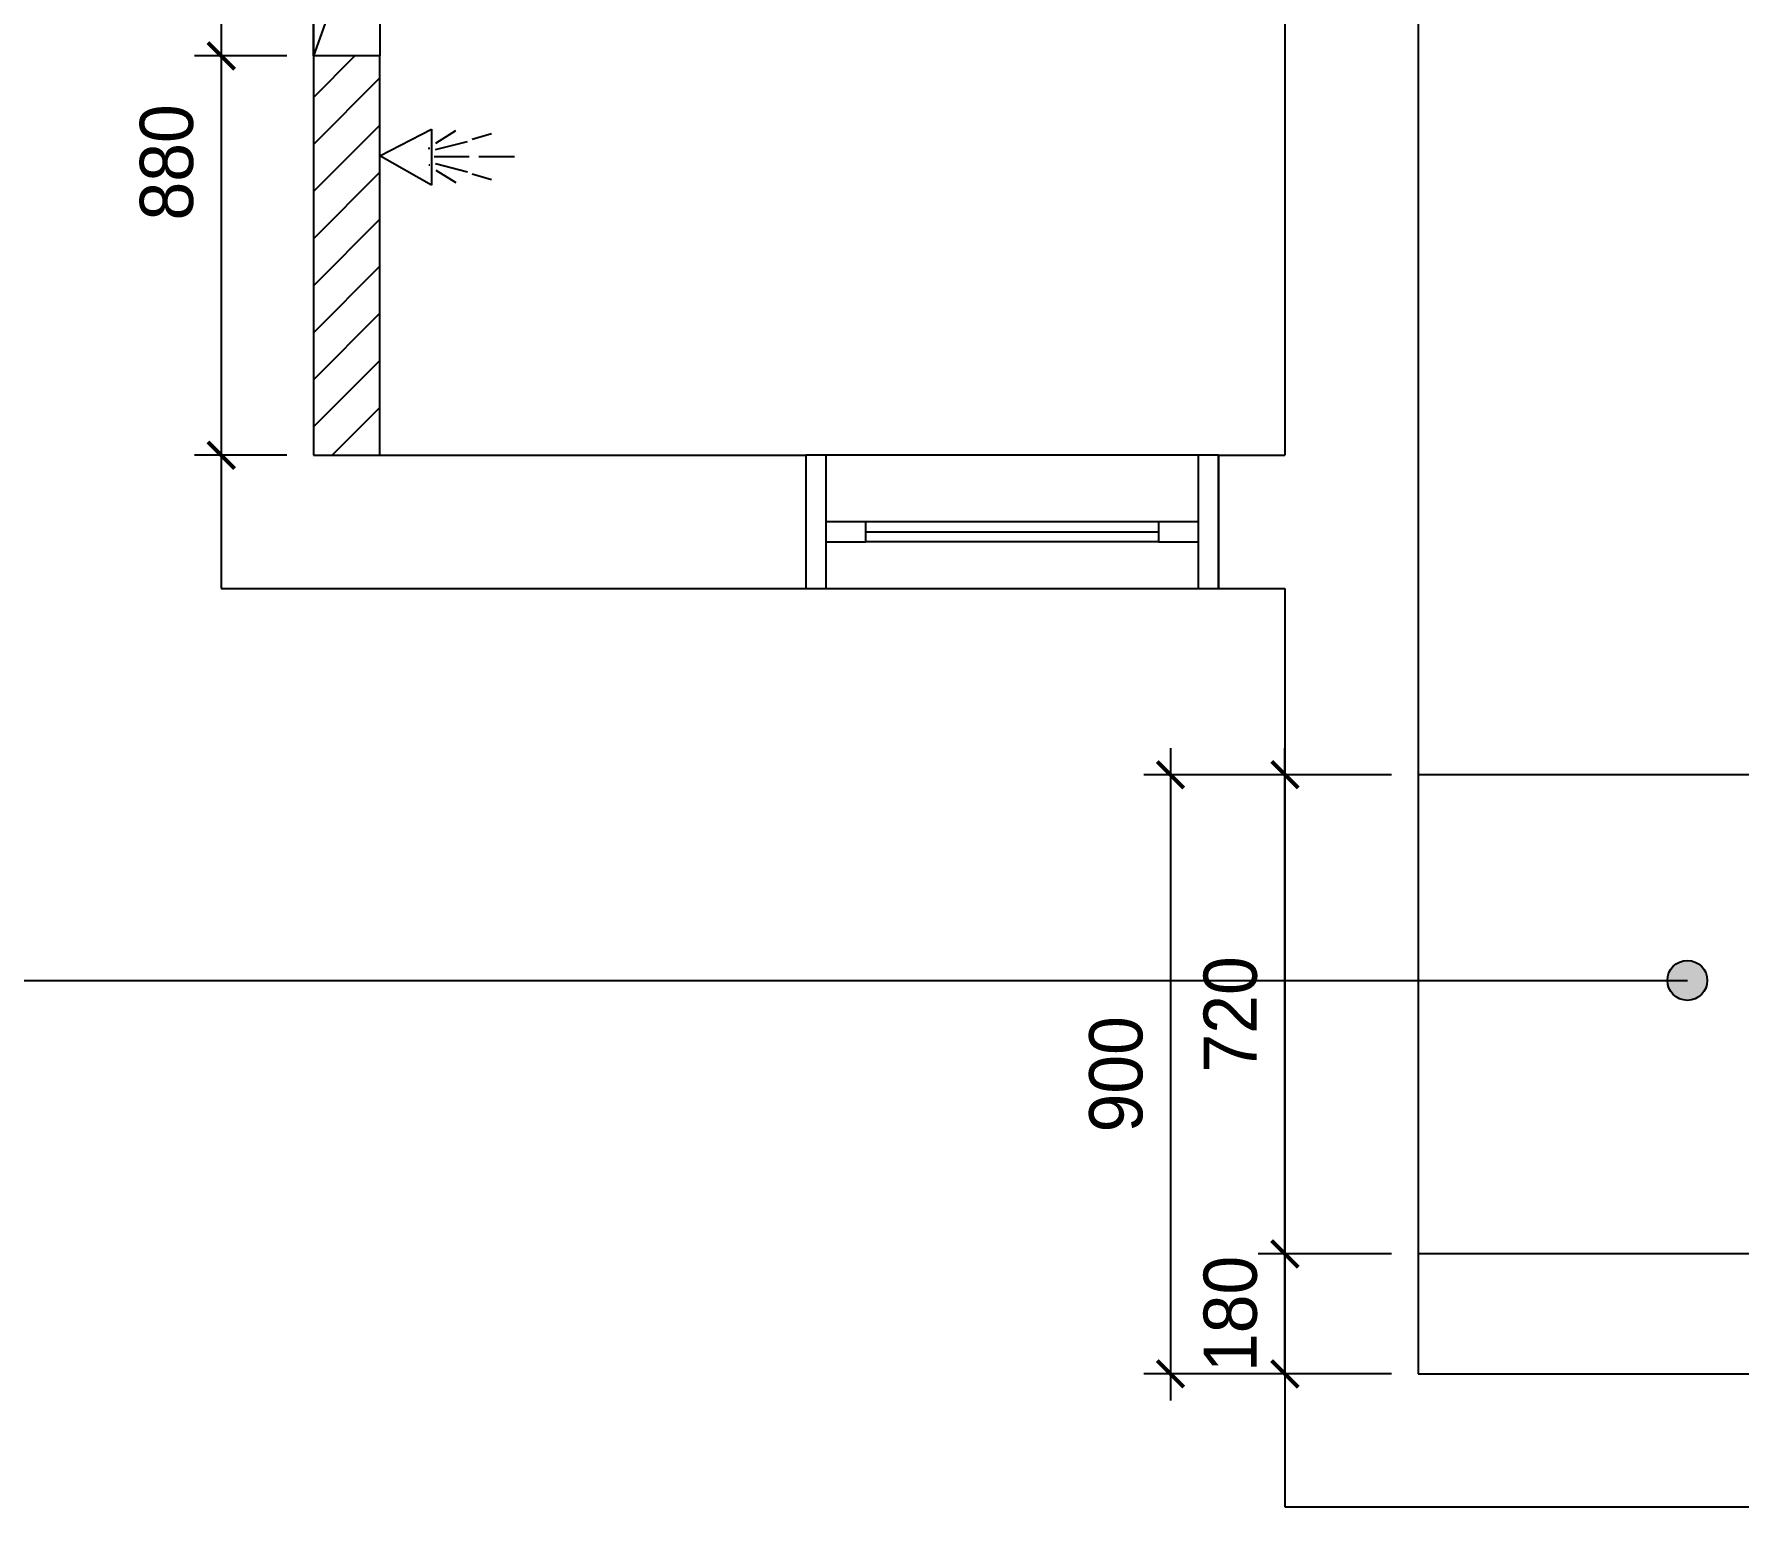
# Model space of a CAD drawing. Header units: inches. Extents: x 3778 to 56227, y -16914 to 35091.
# Drawn here: x 9119 to 11680, y 7474 to 9687 of the extents above; entities that cross this region are included whole.
import ezdxf

# ---------------------------------------------------------------- set-up
doc = ezdxf.new("R2010")
doc.units = ezdxf.units.IN
doc.header["$LTSCALE"] = 100
doc.header["$MEASUREMENT"] = 0
doc.header["$PDSIZE"] = 700.071425
for name, color, linetype in [('0-ELC TEXT', 7, 'Continuous'), ('03-WAL NEW', 3, 'Continuous'), ('04_FUR', 6, 'Continuous'), ('07-DIM WAL', 5, 'Continuous'), ('7', 7, 'Continuous'), ('BATH', 4, 'Continuous'), ('RC-LIGHT', 7, 'Continuous'), ('TOILET-1', 6, 'Continuous'), ('도면층2', 2, 'Continuous'), ('도면층4', 4, 'Continuous'), ('도면층5', 5, 'Continuous'), ('욕실설비', 3, 'Continuous')]:
    doc.layers.add(name, color=color, linetype=linetype)
doc.styles.add('HY 울릉도 L', font='')
doc.styles.get('HY 울릉도 L').set_extended_font_data('HY울릉도L')
doc.dimstyles.new('40', dxfattribs={"dimscale": 40, "dimtxt": 2, "dimasz": 1, "dimexe": 1, "dimexo": 1, "dimgap": 1, "dimtad": 1, "dimdec": 0, "dimrnd": 0.05, "dimdsep": 46, "dimlunit": 6, "dimtxsty": 'HY 울릉도 L', "dimblk": 'ARCHTICK', "dimcen": 2.5, "dimdle": 1, "dimclrd": 133, "dimclre": 133, "dimclrt": 30, "dimadec": 0, "dimazin": 0, "dimtfac": 1, "dimtdec": 0, "dimtix": 1, "dimtmove": 2, "dimatfit": 3, "dimldrblk": 'ARCHTICK', "dimfxl": 0, "dimlwd": -1, "dimlwe": -1, "dimarcsym": 0})

# ---------------------------------------------------------------- blocks, each defined once
blk = doc.blocks.new('FSFF')
at = {"layer": '도면층2'}
for p, q in [((41277.4, 8547.4), (41277.4, -1117.6)), ((41415.9, 1802.4), (41415.9, -917.6)), ((42875.9, 1802.4), (42875.9, -917.6)), ((43075.9, 1812.4), (43075.9, -2297.6)), ((41415.9, -917.6), (42155.9, -917.6)), ((42155.9, -917.6), (42155.9, -1117.6)), ((42775.9, -917.6), (42875.9, -917.6)), ((42775.9, -917.6), (42775.9, -1117.6)), ((41277.4, -1117.6), (42155.9, -1117.6)), ((42775.9, -1117.6), (42875.9, -1117.6)), ((42875.9, -1117.6), (42875.9, -2497.6)), ((43075.9, -2297.6), (43665.9, -2297.6)), ((42875.9, -2497.6), (43665.9, -2497.6))]:
    blk.add_line(p, q, dxfattribs=at)
at = {"layer": '도면층4'}
for p, q in [((42775.9, -917.6), (42155.9, -917.6)), ((42155.9, -917.6), (42155.9, -1117.6)), ((42185.9, -917.6), (42185.9, -1117.6)), ((42745.9, -1117.6), (42745.9, -917.6)), ((42775.9, -1117.6), (42775.9, -917.6)), ((42245.9, -1032.6), (42685.9, -1032.6)), ((42155.9, -1117.6), (42775.9, -1117.6))]:
    blk.add_line(p, q, dxfattribs=at)
for points in [[(42185.9, -1017.6), (42185.9, -1047.6), (42245.9, -1047.6), (42245.9, -1017.6)], [(42685.9, -1017.6), (42685.9, -1047.6), (42745.9, -1047.6), (42745.9, -1017.6)]]:
    blk.add_lwpolyline(points, close=True, dxfattribs=at)
at = {"layer": '도면층5'}
for p, q in [((42685.9, -1017.6), (42245.9, -1017.6)), ((42685.9, -1047.6), (42245.9, -1047.6))]:
    blk.add_line(p, q, dxfattribs=at)
blk = doc.blocks.new('_ArchTick')
at = {"color": 0, "linetype": 'ByBlock', "const_width": 0.15}
blk.add_lwpolyline([(-0.5, -0.5), (0.5, 0.5)], dxfattribs=at)
blk = doc.blocks.new('*D50')
at = {"layer": '07-DIM WAL', "color": 133}
for p, q in [((10998.3, 7854.4), (10998.3, 7894.4)), ((11158.3, 7854.4), (10958.3, 7854.4)), ((10998.3, 7674.4), (10998.3, 7854.4)), ((11158.3, 7674.4), (10958.3, 7674.4)), ((10998.3, 7674.4), (10998.3, 7634.4))]:
    blk.add_line(p, q, dxfattribs=at)
at = {"layer": 'Defpoints', "color": 0}
for p in [(10998.3, 7854.4), (11198.3, 7854.4), (11198.3, 7674.4)]:
    blk.add_point(p, dxfattribs=at)
at = {"layer": '07-DIM WAL', "color": 133, "xscale": 40, "yscale": 40, "zscale": 40}
for p, rotation in [((10998.3, 7854.4), 270), ((10998.3, 7674.4), 90)]:
    blk.add_blockref('_ArchTick', p, dxfattribs=dict(at, rotation=rotation))
at = {"layer": '07-DIM WAL', "color": 30, "insert": (10916.6, 7764.4), "char_height": 80, "attachment_point": 5, "rotation": 90, "style": 'HY 울릉도 L'}
blk.add_mtext('180', dxfattribs=at)
blk = doc.blocks.new('*D51')
at = {"layer": '07-DIM WAL', "color": 133}
for p, q in [((10998.3, 7814.4), (10998.3, 8614.4)), ((11158.3, 8574.4), (10958.3, 8574.4)), ((11158.3, 7854.4), (10958.3, 7854.4))]:
    blk.add_line(p, q, dxfattribs=at)
at = {"layer": 'Defpoints', "color": 0}
for p in [(10998.3, 8574.4), (11198.3, 8574.4), (11198.3, 7854.4)]:
    blk.add_point(p, dxfattribs=at)
at = {"layer": '07-DIM WAL', "color": 133, "xscale": 40, "yscale": 40, "zscale": 40}
for p, rotation in [((10998.3, 8574.4), 90), ((10998.3, 7854.4), 270)]:
    blk.add_blockref('_ArchTick', p, dxfattribs=dict(at, rotation=rotation))
at = {"layer": '07-DIM WAL', "color": 30, "insert": (10916.6, 8214.4), "char_height": 80, "attachment_point": 5, "rotation": 90, "style": 'HY 울릉도 L'}
blk.add_mtext('720', dxfattribs=at)
blk = doc.blocks.new('*D49')
at = {"layer": '07-DIM WAL', "color": 133}
for p, q in [((10826.4, 8614.4), (10826.4, 7634.4)), ((11158.3, 8574.4), (10786.4, 8574.4)), ((11158.3, 7674.4), (10786.4, 7674.4))]:
    blk.add_line(p, q, dxfattribs=at)
at = {"layer": 'Defpoints', "color": 0}
for p in [(11198.3, 8574.4), (10826.4, 7674.4), (11198.3, 7674.4)]:
    blk.add_point(p, dxfattribs=at)
at = {"layer": '07-DIM WAL', "color": 133, "xscale": 40, "yscale": 40, "zscale": 40}
for p, rotation in [((10826.4, 8574.4), 90), ((10826.4, 7674.4), 270)]:
    blk.add_blockref('_ArchTick', p, dxfattribs=dict(at, rotation=rotation))
at = {"layer": '07-DIM WAL', "color": 30, "insert": (10744.7, 8124.4), "char_height": 80, "attachment_point": 5, "rotation": 90, "style": 'HY 울릉도 L'}
blk.add_mtext('900', dxfattribs=at)
blk = doc.blocks.new('AC-8')
at = {"layer": 'BATH'}
for p, q in [((-50.8, 54), (-0.1, 142.7)), ((-0.1, 142.7), (45.4, 54)), ((45.4, 54), (-50.8, 54)), ((-24.7, 46.5), (-46.3, 12.2)), ((-13.5, 47.3), (-27.7, -7.9)), ((-1.6, 49.5), (-1.6, -10.8)), ((10.4, 47.3), (24.5, -7.9)), ((21.6, 46.5), (43.2, 12.2)), ((-31.4, -16.2), (-41.1, -49)), ((-1.6, -27.3), (-1.6, -88.5)), ((28.3, -16.2), (38, -49))]:
    blk.add_line(p, q, dxfattribs=at)
blk = doc.blocks.new('A$C1AC25B95')
at = {"layer": '욕실설비', "color": 8}
for p, q in [((28.3, 72.3), (28.3, 75)), ((53.3, 73.7), (53.3, 75))]:
    blk.add_line(p, q, dxfattribs=at)
at = {"layer": 'TOILET-1', "linetype": 'Continuous', "xscale": 0.873786407766195, "yscale": 0.873786407766195, "zscale": 0.873786407766195, "rotation": 180}
blk.add_blockref('AC-8', (39.7, 124.7), dxfattribs=at)
blk = doc.blocks.new('샤워PL')
at = {"layer": 'BATH', "rotation": 90}
blk.add_blockref('A$C1AC25B95', (202.1, -41.1), dxfattribs=at)
blk = doc.blocks.new('*D73')
at = {"layer": '07-DIM WAL', "color": 133}
for p, q in [((9399.8, 9974.4), (9399.8, 9014.4)), ((9498.3, 9934.4), (9359.8, 9934.4)), ((9498.3, 9054.4), (9359.8, 9054.4))]:
    blk.add_line(p, q, dxfattribs=at)
at = {"layer": 'Defpoints', "color": 0}
for p in [(9538.3, 9934.4), (9399.8, 9054.4), (9538.3, 9054.4)]:
    blk.add_point(p, dxfattribs=at)
at = {"layer": '07-DIM WAL', "color": 133, "xscale": 40, "yscale": 40, "zscale": 40}
for p, rotation in [((9399.8, 9934.4), 90), ((9399.8, 9054.4), 270)]:
    blk.add_blockref('_ArchTick', p, dxfattribs=dict(at, rotation=rotation))
at = {"layer": '07-DIM WAL', "color": 30, "insert": (9318.1, 9494.4), "char_height": 80, "attachment_point": 5, "rotation": 90, "style": 'HY 울릉도 L'}
blk.add_mtext('880', dxfattribs=at)
blk = doc.blocks.new('*D150')
at = {"layer": '07-DIM WAL', "color": 133}
for p, q in [((9399.8, 10094.4), (9399.8, 9614.4)), ((9498.3, 10054.4), (9359.8, 10054.4)), ((9498.3, 9654.4), (9359.8, 9654.4))]:
    blk.add_line(p, q, dxfattribs=at)
at = {"layer": 'Defpoints', "color": 0}
for p in [(9538.3, 10054.4), (9399.8, 9654.4), (9538.3, 9654.4)]:
    blk.add_point(p, dxfattribs=at)
at = {"layer": '07-DIM WAL', "color": 133, "xscale": 40, "yscale": 40, "zscale": 40}
for p, rotation in [((9399.8, 10054.4), 90), ((9399.8, 9654.4), 270)]:
    blk.add_blockref('_ArchTick', p, dxfattribs=dict(at, rotation=rotation))
at = {"layer": '07-DIM WAL', "color": 30, "insert": (9318.1, 9854.4), "char_height": 80, "attachment_point": 5, "rotation": 90, "style": 'HY 울릉도 L'}
blk.add_mtext('400', dxfattribs=at)

msp = doc.modelspace()

# ---------------------------------------------------------------- hatches: boundary and pattern name
at = {"layer": '0-ELC TEXT'}
h = msp.add_hatch(color=256, dxfattribs=at)
h.dxf.hatch_style = 1
edge = h.paths.add_edge_path()
edge.add_arc((11603, 8265.4), 30, 180, 540, ccw=False)
at = {"layer": '03-WAL NEW'}
h = msp.add_hatch(dxfattribs=at)
h.set_pattern_fill('_USER', color=8, scale=50, angle=45, pattern_type=0)
h.set_pattern_definition([(45, (2537.15, -34815.21), (-35.35534, 35.35534), [])])
h.paths.add_polyline_path([(9538.3, 9054.4), (9638.3, 9054.4), (9638.3, 9654.4), (9538.3, 9654.4)])

# ---------------------------------------------------------------- linework, layer by layer
at = {"layer": '0-ELC TEXT'}
msp.add_line((8578.4, 8265.4), (11603, 8265.4), dxfattribs=at)
msp.add_circle((11603, 8265.4), 30, dxfattribs=at)
at = {"layer": '03-WAL NEW'}
msp.add_lwpolyline([(9538.3, 9054.4), (9638.3, 9054.4), (9638.3, 9654.4), (9538.3, 9654.4)], close=True, dxfattribs=at)
at = {"layer": '04_FUR'}
msp.add_line((9638.3, 9934.4), (9538.3, 9654.4), dxfattribs=at)
msp.add_lwpolyline([(9638.3, 9654.4), (9538.3, 9654.4), (9538.3, 9934.4), (9638.3, 9934.4)], close=True, dxfattribs=at)
at = {"layer": 'RC-LIGHT'}
for points in [[(13888.3, 8574.4), (11198.3, 8574.4)], [(13888.3, 7854.4), (11198.3, 7854.4)]]:
    msp.add_lwpolyline(points, dxfattribs=at)

# ---------------------------------------------------------------- block references
at = {"layer": '07-DIM WAL'}
msp.add_blockref('FSFF', (-31877.6, 9972), dxfattribs=at)
at = {"layer": '7', "color": 8, "rotation": 180}
msp.add_blockref('샤워PL', (9840.4, 9503.1), dxfattribs=at)

# ---------------------------------------------------------------- dimensions: what is measured, and where the dimension line sits
at = {"layer": '07-DIM WAL'}
for base, p1, p2, angle, picture, middle in [((9399.8, 9654.4), (9538.3, 10054.4), (9538.3, 9654.4), 90, '*D150', (9318.1, 9854.4)), ((9399.8, 9054.4), (9538.3, 9934.4), (9538.3, 9054.4), 90, '*D73', (9318.1, 9494.4)), ((10826.4, 7674.4), (11198.3, 8574.4), (11198.3, 7674.4), 270, '*D49', (10744.7, 8124.4)), ((10998.3, 8574.4), (11198.3, 7854.4), (11198.3, 8574.4), 270, '*D51', (10916.6, 8214.4)), ((10998.3, 7854.4), (11198.3, 7674.4), (11198.3, 7854.4), 270, '*D50', (10916.6, 7764.4))]:
    dim = msp.add_linear_dim(base=base, p1=p1, p2=p2, angle=angle, dimstyle='40', override={"dimfxl": 1.25}, dxfattribs=at)
    dim.commit()
    dim.dimension.update_dxf_attribs({"geometry": picture, "text_midpoint": middle})

doc.saveas('drawing.dxf')
